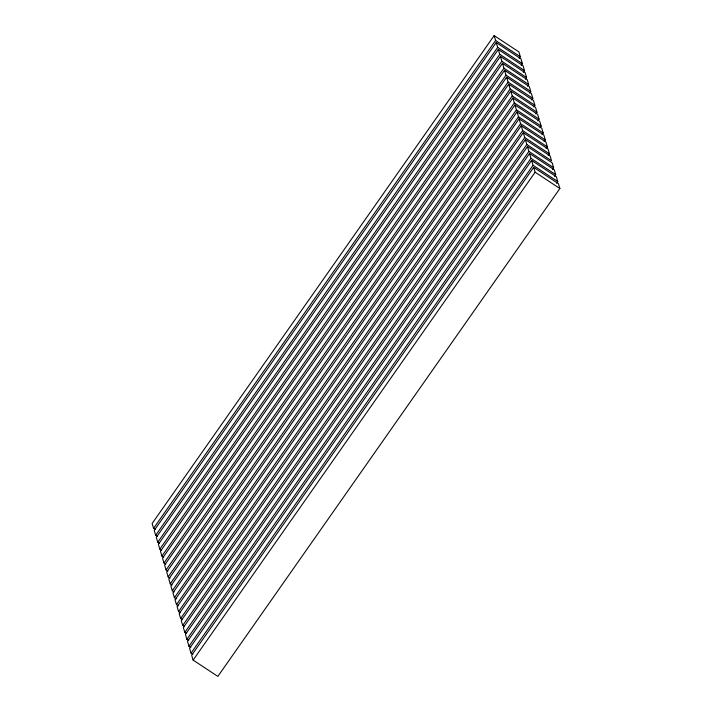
<?xml version="1.0" encoding="UTF-8"?>
<svg xmlns="http://www.w3.org/2000/svg" width="712" height="712" viewBox="0 0 712 712"><rect width="100%" height="100%" fill="white"/><g stroke="black" fill="none" stroke-linecap="round" stroke-linejoin="round"><path stroke-width="1.07" d="M519.146 58.437L520.338 56.738L518.879 51.887L494.146 35.6L152.128 523.498L153.587 528.348L155.421 529.559M153.587 528.348L495.605 40.451L494.146 35.6M521.228 65.371L522.421 63.671L520.962 58.82L496.228 42.533L154.21 530.431L155.67 535.282L157.503 536.492M155.67 535.282L497.688 47.392L496.228 42.533M523.311 72.304L524.495 70.613L523.044 65.753L498.311 49.466L156.293 537.364L157.752 542.224L159.577 543.425M157.752 542.224L499.771 54.326L498.311 49.466M525.394 79.237L526.577 77.546L525.127 72.686L500.394 56.408L158.375 544.297L159.826 549.157L161.66 550.358M159.826 549.157L501.844 61.259L500.394 56.408M527.476 86.17L528.66 84.479L527.2 79.628L502.476 63.341L160.449 551.239L161.909 556.09L163.742 557.3M161.909 556.09L503.927 68.192L502.476 63.341M529.55 93.112L530.743 91.412L529.283 86.561L504.55 70.274L162.532 558.172L163.991 563.023L165.825 564.233M163.991 563.023L506.009 75.134L504.55 70.274M531.633 100.045L532.825 98.354L531.366 93.495L506.632 77.207L164.614 565.106L166.074 569.956L167.907 571.166M166.074 569.956L508.092 82.067L506.632 77.207M533.715 106.978L534.899 105.287L533.448 100.428L508.715 84.15L166.697 572.039L168.148 576.898L169.981 578.099M168.148 576.898L510.175 89L508.715 84.15M535.798 113.911L536.981 112.22L535.522 107.361L510.798 91.083L168.78 578.972L170.23 583.831L172.064 585.033M170.23 583.831L512.248 95.933L510.798 91.083M537.872 120.844L539.064 119.153L537.604 114.303L512.871 98.016L170.853 585.914L172.313 590.764L174.146 591.975M172.313 590.764L514.331 102.866L512.871 98.016M539.954 127.786L541.147 126.086L539.687 121.236L514.954 104.949L172.936 592.847L174.395 597.697L176.229 598.908M174.395 597.697L516.414 109.808L514.954 104.949M542.037 134.719L543.22 133.028L541.77 128.169L517.037 111.882L175.019 599.78L176.478 604.639L178.303 605.841M176.478 604.639L518.496 116.741L517.037 111.882M544.119 141.652L545.303 139.961L543.852 135.102L519.119 118.824L177.101 606.713L178.552 611.572L180.385 612.774M178.552 611.572L520.57 123.674L519.119 118.824M546.202 148.585L547.386 146.895L545.926 142.044L521.202 125.757L179.175 613.646L180.634 618.506L182.468 619.707M180.634 618.506L522.653 130.608L521.202 125.757M548.276 155.528L549.468 153.828L548.009 148.977L523.276 132.69L181.257 620.588L182.717 625.439L184.55 626.649M182.717 625.439L524.735 137.541L523.276 132.69M525.358 139.623L526.818 144.483L551.551 160.761L550.091 155.91L525.358 139.623L183.34 627.521L184.8 632.372L186.624 633.582M184.8 632.372L526.818 144.483M552.441 169.394L553.625 167.703L552.174 162.843L527.441 146.556L185.423 634.454L186.873 639.314L188.707 640.515M186.873 639.314L528.9 151.416L527.441 146.556M554.523 176.327L555.707 174.636L554.248 169.776L529.523 153.498L187.505 641.387L188.956 646.247L190.789 647.448M188.956 646.247L530.974 158.349L529.523 153.498M556.597 183.26L557.79 181.569L556.33 176.718L531.597 160.431L189.579 648.329L191.038 653.18L192.872 654.39M191.038 653.18L533.057 165.282L531.597 160.431M533.68 167.365L191.661 655.263L193.121 660.113L217.854 676.4L559.872 188.502L558.413 183.651L533.68 167.365L535.139 172.224L559.872 188.502M193.121 660.113L535.139 172.224M495.605 40.451L520.338 56.738M497.688 47.392L522.421 63.671M499.771 54.326L524.495 70.613M501.844 61.259L526.577 77.546M503.927 68.192L528.66 84.479M506.009 75.134L530.743 91.412M508.092 82.067L532.825 98.354M510.175 89L534.899 105.287M512.248 95.933L536.981 112.22M514.331 102.866L539.064 119.153M516.414 109.808L541.147 126.086M518.496 116.741L543.22 133.028M520.57 123.674L545.303 139.961M522.653 130.608L547.386 146.895M524.735 137.541L549.468 153.828M528.9 151.416L553.625 167.703M530.974 158.349L555.707 174.636M533.057 165.282L557.79 181.569"/></g></svg>
